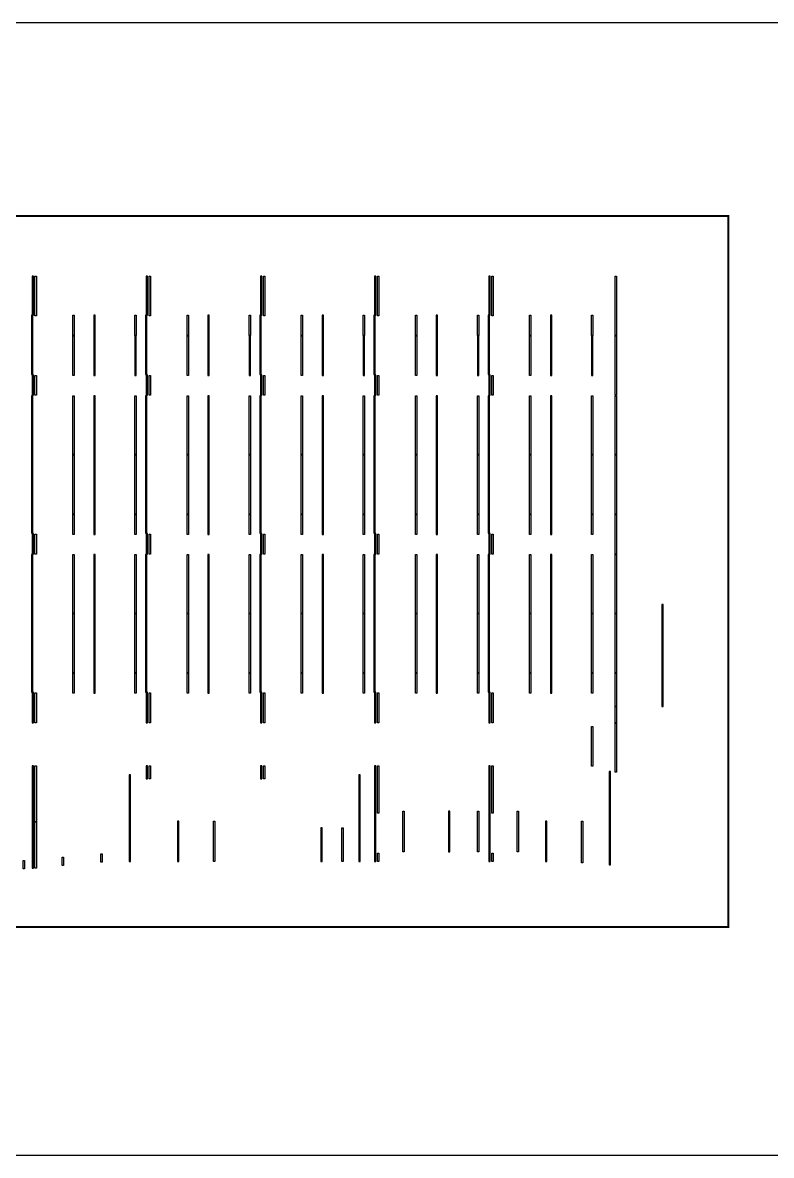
# Model space of a CAD drawing. Header units: inches. Extents: x 0 to 14480, y -2 to 5324.
# Drawn here: x 9050 to 10860, y 2444 to 5184 of the extents above; entities that cross this region are included whole.
import ezdxf

# ---------------------------------------------------------------- set-up
doc = ezdxf.new("R2010")
doc.units = ezdxf.units.IN
doc.header["$MEASUREMENT"] = 0
doc.layers.add('!Extrusion', color=140, linetype='Continuous', lineweight=25)

# ---------------------------------------------------------------- blocks, each defined once
blk = doc.blocks.new('TOP3')
at = {"layer": '!Extrusion', "color": 20}
for points in [[(1105.555023370811, 1091.418302636055), (1105.555023370811, 1185.227854330253), (1103.330614146404, 1185.227854330253, -1), (1103.055023146402, 1185.227854330253), (1102.306991874748, 1185.227854330253), (1102.306991874748, 1091.418302636055)], [(1381.555023370811, 1091.418302636055), (1381.555023370811, 1185.227854330253), (1379.330614146404, 1185.227854330253, -1), (1379.055023146402, 1185.227854330253), (1378.306991874748, 1185.227854330253), (1378.306991874748, 1091.418302636055)], [(1657.555023370811, 1091.418302636055), (1657.555023370811, 1185.227854330253), (1655.330614146404, 1185.227854330253, -1), (1655.055023146402, 1185.227854330253), (1654.306991874748, 1185.227854330253), (1654.306991874748, 1091.418302636055)], [(1933.555023370813, 1091.418302636055), (1933.555023370813, 1185.227854330253), (1931.330614146405, 1185.227854330253, -1), (1931.055023146404, 1185.227854330253), (1930.30699187475, 1185.227854330253), (1930.30699187475, 1091.418302636055)], [(2209.555023370813, 1091.418302636055), (2209.555023370813, 1185.227854330253), (2207.330614146405, 1185.227854330253, -1), (2207.055023146404, 1185.227854330253), (2206.30699187475, 1185.227854330253), (2206.30699187475, 1091.418302636055)]]:
    blk.add_lwpolyline(points, format="xyb", close=True, dxfattribs=at)
at = {"layer": '!Extrusion', "color": 1}
for points in [[(1109.291243843358, 1089.228838581832), (1109.291243843358, 1185.22785432986), (1111.515653067765, 1185.22785432986, 1), (1111.791244067766, 1185.22785432986), (1112.539275339421, 1185.22785432986), (1112.539275339421, 1089.228838581832)], [(1385.291243843358, 1089.228838581832), (1385.291243843358, 1185.22785432986), (1387.515653067765, 1185.22785432986, 1), (1387.791244067766, 1185.22785432986), (1388.539275339421, 1185.22785432986), (1388.539275339421, 1089.228838581832)], [(1661.291243843358, 1089.228838581832), (1661.291243843358, 1185.22785432986), (1663.515653067765, 1185.22785432986, 1), (1663.791244067766, 1185.22785432986), (1664.539275339421, 1185.22785432986), (1664.539275339421, 1089.228838581832)], [(1937.29124384336, 1089.228838581832), (1937.29124384336, 1185.22785432986), (1939.515653067767, 1185.22785432986, 1), (1939.791244067768, 1185.22785432986), (1940.539275339423, 1185.22785432986), (1940.539275339423, 1089.228838581832)], [(2213.29124384336, 1089.228838581832), (2213.29124384336, 1185.22785432986), (2215.515653067767, 1185.22785432986, 1), (2215.791244067768, 1185.22785432986), (2216.539275339423, 1185.22785432986), (2216.539275339423, 1089.228838581832)], [(2511.82696906108, 513.172484405863), (2511.82696906108, 609.192661571215), (2514.051378285487, 609.192661571215, 1), (2514.326969285488, 609.192661571215), (2515.075000557143, 609.192661571215), (2515.075000557143, 513.172484405863)], [(2454.778543307086, 0), (2454.778543307086, 96.020177165359), (2457.002952531493, 96.020177165359, 1), (2457.278543531495, 96.020177165359), (2458.026574803149, 96.020177165359), (2458.026574803149, 0)]]:
    blk.add_lwpolyline(points, format="xyb", close=True, dxfattribs=at)
at = {"layer": '!Extrusion', "color": 80}
for points in [[(2515.075000557143, 1041.698815519558), (2511.82696906108, 1041.698815519558), (2511.82696906108, 1185.202678253831), (2514.051378285487, 1185.202678253831, 1), (2514.326969285488, 1185.202678253831), (2515.075000557143, 1185.202678253831)], [(1100.598601466256, 609.683145139701), (1103.846632962319, 609.683145139701), (1103.846632962319, 753.187007873974), (1101.622223737912, 753.187007873974, -1), (1101.34663273791, 753.187007873974), (1100.598601466256, 753.187007873974)], [(1204.276288058676, 609.687082147611), (1201.028256562613, 609.687082147611), (1201.028256562613, 753.190944881877), (1203.25266578702, 753.190944881877, 1), (1203.528256787022, 753.190944881877), (1204.276288058676, 753.190944881877)], [(1251.273129921039, 609.687082147611), (1254.521161417102, 609.687082147611), (1254.521161417102, 753.190944881877), (1252.296752192695, 753.190944881877, -1), (1252.021161192693, 753.190944881877), (1251.273129921039, 753.190944881877)], [(1354.026574803091, 609.687082147611), (1350.778543307028, 609.687082147611), (1350.778543307028, 753.190944881877), (1353.002952531435, 753.190944881877, 1), (1353.278543531436, 753.190944881877), (1354.026574803091, 753.190944881877)], [(1376.598601466256, 609.683145139701), (1379.846632962319, 609.683145139701), (1379.846632962319, 753.187007873974), (1377.622223737912, 753.187007873974, -1), (1377.34663273791, 753.187007873974), (1376.598601466256, 753.187007873974)], [(1480.276288058676, 609.687082147611), (1477.028256562613, 609.687082147611), (1477.028256562613, 753.190944881877), (1479.25266578702, 753.190944881877, 1), (1479.528256787022, 753.190944881877), (1480.276288058676, 753.190944881877)], [(1527.273129921039, 609.687082147611), (1530.521161417102, 609.687082147611), (1530.521161417102, 753.190944881877), (1528.296752192695, 753.190944881877, -1), (1528.021161192693, 753.190944881877), (1527.273129921039, 753.190944881877)], [(1630.026574803091, 609.687082147611), (1626.778543307028, 609.687082147611), (1626.778543307028, 753.190944881877), (1629.002952531435, 753.190944881877, 1), (1629.278543531436, 753.190944881877), (1630.026574803091, 753.190944881877)], [(1652.598601466256, 609.683145139701), (1655.846632962319, 609.683145139701), (1655.846632962319, 753.187007873974), (1653.622223737912, 753.187007873974, -1), (1653.34663273791, 753.187007873974), (1652.598601466256, 753.187007873974)], [(1756.276288058678, 609.687082147611), (1753.028256562615, 609.687082147611), (1753.028256562615, 753.190944881877), (1755.252665787022, 753.190944881877, 1), (1755.528256787024, 753.190944881877), (1756.276288058678, 753.190944881877)], [(1803.273129921043, 609.687082147611), (1806.521161417106, 609.687082147611), (1806.521161417106, 753.190944881877), (1804.296752192698, 753.190944881877, -1), (1804.021161192697, 753.190944881877), (1803.273129921043, 753.190944881877)], [(1906.026574803091, 609.687082147611), (1902.778543307028, 609.687082147611), (1902.778543307028, 753.190944881877), (1905.002952531435, 753.190944881877, 1), (1905.278543531436, 753.190944881877), (1906.026574803091, 753.190944881877)], [(1928.598601466256, 609.683145139701), (1931.846632962319, 609.683145139701), (1931.846632962319, 753.187007873974), (1929.622223737912, 753.187007873974, -1), (1929.34663273791, 753.187007873974), (1928.598601466256, 753.187007873974)], [(2032.276288058678, 609.687082147611), (2029.028256562615, 609.687082147611), (2029.028256562615, 753.190944881877), (2031.252665787022, 753.190944881877, 1), (2031.528256787024, 753.190944881877), (2032.276288058678, 753.190944881877)], [(2079.273129921043, 609.687082147611), (2082.521161417106, 609.687082147611), (2082.521161417106, 753.190944881877), (2080.296752192698, 753.190944881877, -1), (2080.021161192697, 753.190944881877), (2079.273129921043, 753.190944881877)], [(2182.026574803091, 609.687082147611), (2178.778543307028, 609.687082147611), (2178.778543307028, 753.190944881877), (2181.002952531435, 753.190944881877, 1), (2181.278543531436, 753.190944881877), (2182.026574803091, 753.190944881877)], [(2204.598601466259, 609.683145139701), (2207.846632962322, 609.683145139701), (2207.846632962322, 753.187007873974), (2205.622223737915, 753.187007873974, -1), (2205.346632737914, 753.187007873974), (2204.598601466259, 753.187007873974)], [(2308.276288058678, 609.687082147611), (2305.028256562615, 609.687082147611), (2305.028256562615, 753.190944881877), (2307.252665787022, 753.190944881877, 1), (2307.528256787024, 753.190944881877), (2308.276288058678, 753.190944881877)], [(2355.273129921043, 609.687082147611), (2358.521161417106, 609.687082147611), (2358.521161417106, 753.190944881877), (2356.296752192698, 753.190944881877, -1), (2356.021161192697, 753.190944881877), (2355.273129921043, 753.190944881877)], [(2458.026574802941, 609.687082147611), (2454.778543306878, 609.687082147611), (2454.778543306878, 753.190944881877), (2457.002952531286, 753.190944881877, 1), (2457.278543531287, 753.190944881877), (2458.026574802941, 753.190944881877)], [(2515.075000557143, 609.687082147611), (2511.82696906108, 609.687082147611), (2511.82696906108, 753.190944881877), (2514.051378285487, 753.190944881877, 1), (2514.326969285488, 753.190944881877), (2515.075000557143, 753.190944881877)], [(1100.598601466256, 225.679208131769), (1103.846632962319, 225.679208131769), (1103.846632962319, 369.183070866042), (1101.622223737912, 369.183070866042, -1), (1101.34663273791, 369.183070866042), (1100.598601466256, 369.183070866042)], [(1204.276288058676, 225.683145139679), (1201.028256562613, 225.683145139679), (1201.028256562613, 369.187007873945), (1203.25266578702, 369.187007873945, 1), (1203.528256787022, 369.187007873945), (1204.276288058676, 369.187007873945)], [(1251.273129921039, 225.683145139679), (1254.521161417102, 225.683145139679), (1254.521161417102, 369.187007873945), (1252.296752192695, 369.187007873945, -1), (1252.021161192693, 369.187007873945), (1251.273129921039, 369.187007873945)], [(1354.026574803091, 225.683145139679), (1350.778543307028, 225.683145139679), (1350.778543307028, 369.187007873945), (1353.002952531435, 369.187007873945, 1), (1353.278543531436, 369.187007873945), (1354.026574803091, 369.187007873945)], [(1376.598601466256, 225.679208131769), (1379.846632962319, 225.679208131769), (1379.846632962319, 369.183070866042), (1377.622223737912, 369.183070866042, -1), (1377.34663273791, 369.183070866042), (1376.598601466256, 369.183070866042)], [(1480.276288058676, 225.683145139679), (1477.028256562613, 225.683145139679), (1477.028256562613, 369.187007873945), (1479.25266578702, 369.187007873945, 1), (1479.528256787022, 369.187007873945), (1480.276288058676, 369.187007873945)], [(1527.273129921039, 225.683145139679), (1530.521161417102, 225.683145139679), (1530.521161417102, 369.187007873945), (1528.296752192695, 369.187007873945, -1), (1528.021161192693, 369.187007873945), (1527.273129921039, 369.187007873945)], [(1630.026574803091, 225.683145139679), (1626.778543307028, 225.683145139679), (1626.778543307028, 369.187007873945), (1629.002952531435, 369.187007873945, 1), (1629.278543531436, 369.187007873945), (1630.026574803091, 369.187007873945)], [(1652.598601466256, 225.679208131769), (1655.846632962319, 225.679208131769), (1655.846632962319, 369.183070866042), (1653.622223737912, 369.183070866042, -1), (1653.34663273791, 369.183070866042), (1652.598601466256, 369.183070866042)], [(1756.276288058678, 225.683145139679), (1753.028256562615, 225.683145139679), (1753.028256562615, 369.187007873945), (1755.252665787022, 369.187007873945, 1), (1755.528256787024, 369.187007873945), (1756.276288058678, 369.187007873945)], [(1803.273129921043, 225.683145139679), (1806.521161417106, 225.683145139679), (1806.521161417106, 369.187007873945), (1804.296752192698, 369.187007873945, -1), (1804.021161192697, 369.187007873945), (1803.273129921043, 369.187007873945)], [(1906.026574803091, 225.683145139679), (1902.778543307028, 225.683145139679), (1902.778543307028, 369.187007873945), (1905.002952531435, 369.187007873945, 1), (1905.278543531436, 369.187007873945), (1906.026574803091, 369.187007873945)], [(1928.598601466256, 225.679208131769), (1931.846632962319, 225.679208131769), (1931.846632962319, 369.183070866042), (1929.622223737912, 369.183070866042, -1), (1929.34663273791, 369.183070866042), (1928.598601466256, 369.183070866042)], [(2032.276288058678, 225.683145139679), (2029.028256562615, 225.683145139679), (2029.028256562615, 369.187007873945), (2031.252665787022, 369.187007873945, 1), (2031.528256787024, 369.187007873945), (2032.276288058678, 369.187007873945)], [(2079.273129921043, 225.683145139679), (2082.521161417106, 225.683145139679), (2082.521161417106, 369.187007873945), (2080.296752192698, 369.187007873945, -1), (2080.021161192697, 369.187007873945), (2079.273129921043, 369.187007873945)], [(2182.026574803091, 225.683145139679), (2178.778543307028, 225.683145139679), (2178.778543307028, 369.187007873945), (2181.002952531435, 369.187007873945, 1), (2181.278543531436, 369.187007873945), (2182.026574803091, 369.187007873945)], [(2204.598601466259, 225.679208131769), (2207.846632962322, 225.679208131769), (2207.846632962322, 369.183070866042), (2205.622223737915, 369.183070866042, -1), (2205.346632737914, 369.183070866042), (2204.598601466259, 369.183070866042)], [(2308.276288058678, 225.683145139679), (2305.028256562615, 225.683145139679), (2305.028256562615, 369.187007873945), (2307.252665787022, 369.187007873945, 1), (2307.528256787024, 369.187007873945), (2308.276288058678, 369.187007873945)], [(2355.273129921043, 225.683145139679), (2358.521161417106, 225.683145139679), (2358.521161417106, 369.187007873945), (2356.296752192698, 369.187007873945, -1), (2356.021161192697, 369.187007873945), (2355.273129921043, 369.187007873945)], [(2458.026574802941, 225.683145139679), (2454.778543306878, 225.683145139679), (2454.778543306878, 369.187007873945), (2457.002952531286, 369.187007873945, 1), (2457.278543531287, 369.187007873945), (2458.026574802941, 369.187007873945)], [(2515.075000556386, 225.683145139679), (2511.826969060323, 225.683145139679), (2511.826969060323, 369.187007873945), (2514.05137828473, 369.187007873945, 1), (2514.326969284732, 369.187007873945), (2515.075000556386, 369.187007873945)], [(2624.250838009229, 225.683145139679), (2627.498869505293, 225.683145139679), (2627.498869505293, 369.187007873945), (2625.274460280885, 369.187007873945, -1), (2624.998869280884, 369.187007873945), (2624.250838009229, 369.187007873945)]]:
    blk.add_lwpolyline(points, format="xyb", close=True, dxfattribs=at)
at = {"layer": '!Extrusion', "color": 30}
for points in [[(1103.846631147648, 1041.690939180917), (1103.846631147648, 1090.918296652453), (1101.62222192324, 1090.918296652453, -1), (1101.346630923239, 1090.918296652453), (1100.598599651585, 1090.918296652453), (1100.598599651585, 1041.690939180917)], [(1201.028253347997, 1041.690934437291), (1201.028255178046, 1090.918291908834), (1203.252664402453, 1090.918291908834, 1), (1203.528255402454, 1090.918291908834), (1204.276286674109, 1090.918291908834), (1204.27628484406, 1041.690934437291)], [(1254.521161417102, 1041.690934437291), (1254.521161417102, 1090.918291908834), (1252.296752192695, 1090.918291908834, -1), (1252.021161192693, 1090.918291908834), (1251.273129921039, 1090.918291908834), (1251.273129921039, 1041.690934437291)], [(1350.778541419004, 1041.690935702871), (1350.778542039347, 1090.918293174407), (1353.002951263754, 1090.918293174407, 1), (1353.278542263755, 1090.918293174407), (1354.02657353541, 1090.918293174407), (1354.026572915067, 1041.690935702871)], [(1379.846631147648, 1041.690935702871), (1379.846631147648, 1090.918293174407), (1377.62222192324, 1090.918293174407, -1), (1377.346630923239, 1090.918293174407), (1376.598599651585, 1090.918293174407), (1376.598599651585, 1041.690935702871)], [(1477.028253347995, 1041.690930959245), (1477.028255178044, 1090.918288430788), (1479.252664402451, 1090.918288430788, 1), (1479.528255402452, 1090.918288430788), (1480.276286674107, 1090.918288430788), (1480.276284844058, 1041.690930959245)], [(1530.521161417102, 1041.690930959245), (1530.521161417102, 1090.918288430788), (1528.296752192695, 1090.918288430788, -1), (1528.021161192693, 1090.918288430788), (1527.273129921039, 1090.918288430788), (1527.273129921039, 1041.690930959245)], [(1626.778541419004, 1041.690932224825), (1626.778542039347, 1090.918289696361), (1629.002951263754, 1090.918289696361, 1), (1629.278542263755, 1090.918289696361), (1630.02657353541, 1090.918289696361), (1630.026572915067, 1041.690932224825)], [(1655.846631147648, 1041.690932224825), (1655.846631147648, 1090.918289696361), (1653.62222192324, 1090.918289696361, -1), (1653.346630923239, 1090.918289696361), (1652.598599651585, 1090.918289696361), (1652.598599651585, 1041.690932224825)], [(1753.028253347999, 1041.690927481191), (1753.028255178047, 1090.918284952728), (1755.252664402455, 1090.918284952728, 1), (1755.528255402456, 1090.918284952728), (1756.27628667411, 1090.918284952728), (1756.276284844062, 1041.690927481191)], [(1806.521161417104, 1041.690927481191), (1806.521161417104, 1090.918284952728), (1804.296752192697, 1090.918284952728, -1), (1804.021161192695, 1090.918284952728), (1803.273129921041, 1090.918284952728), (1803.273129921041, 1041.690927481191)], [(1902.778541419004, 1041.690928746764), (1902.778542039348, 1090.918286218308), (1905.002951263756, 1090.918286218308, 1), (1905.278542263757, 1090.918286218308), (1906.026573535411, 1090.918286218308), (1906.026572915067, 1041.690928746764)], [(1931.84663114765, 1041.690928746764), (1931.84663114765, 1090.918286218308), (1929.622221923242, 1090.918286218308, -1), (1929.346630923241, 1090.918286218308), (1928.598599651586, 1090.918286218308), (1928.598599651586, 1041.690928746764)], [(2029.028253347999, 1041.690924003138), (2029.028255178047, 1090.918281474682), (2031.252664402455, 1090.918281474682, 1), (2031.528255402456, 1090.918281474682), (2032.27628667411, 1090.918281474682), (2032.276284844062, 1041.690924003138)], [(2082.521161417104, 1041.690924003138), (2082.521161417104, 1090.918281474682), (2080.296752192697, 1090.918281474682, -1), (2080.021161192695, 1090.918281474682), (2079.273129921041, 1090.918281474682), (2079.273129921041, 1041.690924003138)], [(2178.778541419004, 1041.690925268718), (2178.778542039348, 1090.918282740255), (2181.002951263756, 1090.918282740255, 1), (2181.278542263757, 1090.918282740255), (2182.026573535411, 1090.918282740255), (2182.026572915067, 1041.690925268718)], [(2207.84663114765, 1041.690925268718), (2207.84663114765, 1090.918282740255), (2205.622221923242, 1090.918282740255, -1), (2205.346630923241, 1090.918282740255), (2204.598599651586, 1090.918282740255), (2204.598599651586, 1041.690925268718)], [(2305.028253347999, 1041.690920525092), (2305.028255178047, 1090.918277996629), (2307.252664402455, 1090.918277996629, 1), (2307.528255402456, 1090.918277996629), (2308.27628667411, 1090.918277996629), (2308.276284844062, 1041.690920525092)], [(2358.521161417104, 1041.690920525092), (2358.521161417104, 1090.918277996629), (2356.296752192697, 1090.918277996629, -1), (2356.021161192695, 1090.918277996629), (2355.273129921041, 1090.918277996629), (2355.273129921041, 1041.690920525092)], [(2454.778541418855, 1041.690921790665), (2454.778542039199, 1090.918279262209), (2457.002951263607, 1090.918279262209, 1), (2457.278542263608, 1090.918279262209), (2458.026573535262, 1090.918279262209), (2458.026572914918, 1041.690921790665)]]:
    blk.add_lwpolyline(points, format="xyb", close=True, dxfattribs=at)
at = {"layer": '!Extrusion', "color": 31}
for points in [[(1103.846631147648, 947.418301405502), (1103.846631147648, 1041.190939180917), (1101.62222192324, 1041.190939180917, -1), (1101.346630923239, 1041.190939180917), (1100.598599651585, 1041.190939180917), (1100.598599651585, 947.418301405502)], [(1379.846631147648, 947.418297927456), (1379.846631147648, 1041.190935702871), (1377.62222192324, 1041.190935702871, -1), (1377.346630923239, 1041.190935702871), (1376.598599651585, 1041.190935702871), (1376.598599651585, 947.418297927456)], [(1655.846631147648, 947.41829444941), (1655.846631147648, 1041.190932224825), (1653.62222192324, 1041.190932224825, -1), (1653.346630923239, 1041.190932224825), (1652.598599651585, 1041.190932224825), (1652.598599651585, 947.41829444941)], [(1931.84663114765, 947.418290971349), (1931.84663114765, 1041.190928746764), (1929.622221923242, 1041.190928746764, -1), (1929.346630923241, 1041.190928746764), (1928.598599651586, 1041.190928746764), (1928.598599651586, 947.418290971349)], [(2207.84663114765, 947.418287493303), (2207.84663114765, 1041.190925268718), (2205.622221923242, 1041.190925268718, -1), (2205.346630923241, 1041.190925268718), (2204.598599651586, 1041.190925268718), (2204.598599651586, 947.418287493303)]]:
    blk.add_lwpolyline(points, format="xyb", close=True, dxfattribs=at)
at = {"layer": '!Extrusion', "color": 41}
for points in [[(1201.028253347997, 944.795757271975), (1201.028255178046, 1041.190934437291), (1203.252664402453, 1041.190934437291, 1), (1203.528255402454, 1041.190934437291), (1204.276286674109, 1041.190934437291), (1204.27628484406, 944.795757271975)], [(1254.521161417102, 944.795757271975), (1254.521161417102, 1041.190934437291), (1252.296752192695, 1041.190934437291, -1), (1252.021161192693, 1041.190934437291), (1251.273129921039, 1041.190934437291), (1251.273129921039, 944.795757271975)], [(1354.026572987546, 944.795758537548), (1354.026572987546, 1041.190935702871), (1351.802163763139, 1041.190935702871, -1), (1351.526572763138, 1041.190935702871), (1350.778541491483, 1041.190935702871), (1350.778541491483, 944.795758537548)], [(1477.028253347995, 944.795753793929), (1477.028255178044, 1041.190930959245), (1479.252664402451, 1041.190930959245, 1), (1479.528255402452, 1041.190930959245), (1480.276286674107, 1041.190930959245), (1480.276284844058, 944.795753793929)], [(1530.521161417102, 944.795753793929), (1530.521161417102, 1041.190930959245), (1528.296752192695, 1041.190930959245, -1), (1528.021161192693, 1041.190930959245), (1527.273129921039, 1041.190930959245), (1527.273129921039, 944.795753793929)], [(1630.026572987546, 944.795755059502), (1630.026572987546, 1041.190932224825), (1627.802163763139, 1041.190932224825, -1), (1627.526572763138, 1041.190932224825), (1626.778541491483, 1041.190932224825), (1626.778541491483, 944.795755059502)], [(1753.028253347999, 944.795750315869), (1753.028255178047, 1041.190927481191), (1755.252664402455, 1041.190927481191, 1), (1755.528255402456, 1041.190927481191), (1756.27628667411, 1041.190927481191), (1756.276284844062, 944.795750315869)], [(1806.521161417104, 944.795750315869), (1806.521161417104, 1041.190927481191), (1804.296752192697, 1041.190927481191, -1), (1804.021161192695, 1041.190927481191), (1803.273129921041, 1041.190927481191), (1803.273129921041, 944.795750315869)], [(1906.026572987548, 944.795751581449), (1906.026572987548, 1041.190928746764), (1903.802163763141, 1041.190928746764, -1), (1903.526572763139, 1041.190928746764), (1902.778541491485, 1041.190928746764), (1902.778541491485, 944.795751581449)], [(2029.028253347999, 944.795746837823), (2029.028255178047, 1041.190924003138), (2031.252664402455, 1041.190924003138, 1), (2031.528255402456, 1041.190924003138), (2032.27628667411, 1041.190924003138), (2032.276284844062, 944.795746837823)], [(2082.521161417104, 944.795746837823), (2082.521161417104, 1041.190924003138), (2080.296752192697, 1041.190924003138, -1), (2080.021161192695, 1041.190924003138), (2079.273129921041, 1041.190924003138), (2079.273129921041, 944.795746837823)], [(2182.026572987548, 944.795748103395), (2182.026572987548, 1041.190925268718), (2179.802163763141, 1041.190925268718, -1), (2179.526572763139, 1041.190925268718), (2178.778541491485, 1041.190925268718), (2178.778541491485, 944.795748103395)], [(2305.028253347999, 944.795743359769), (2305.028255178047, 1041.190920525092), (2307.252664402455, 1041.190920525092, 1), (2307.528255402456, 1041.190920525092), (2308.27628667411, 1041.190920525092), (2308.276284844062, 944.795743359769)], [(2358.521161417104, 944.795743359769), (2358.521161417104, 1041.190920525092), (2356.296752192697, 1041.190920525092, -1), (2356.021161192695, 1041.190920525092), (2355.273129921041, 1041.190920525092), (2355.273129921041, 944.795743359769)], [(2458.026572987399, 944.795744625349), (2458.026572987399, 1041.190921790665), (2455.802163762992, 1041.190921790665, -1), (2455.52657276299, 1041.190921790665), (2454.778541491336, 1041.190921790665), (2454.778541491336, 944.795744625349)]]:
    blk.add_lwpolyline(points, format="xyb", close=True, dxfattribs=at)
at = {"layer": '!Extrusion', "color": 122}
blk.add_lwpolyline([(2511.82696906108, 897.17863835422), (2511.82696906108, 1041.198815519558), (2514.051378285487, 1041.198815519558, 1), (2514.326969285488, 1041.198815519558), (2515.075000557143, 1041.198815519558), (2515.075000557143, 897.17863835422)], format="xyb", close=True, dxfattribs=at)
at = {"layer": '!Extrusion', "color": 53}
for points in [[(1102.306991874961, 946.918307086598), (1102.306991874961, 897.170767716292), (1105.555023371024, 897.170767716292), (1105.555023371024, 946.918307086598), (1103.330614146616, 946.918307086598, -1), (1103.055023146615, 946.918307086598)], [(1378.306991875814, 946.91830708638), (1378.306991875814, 897.170767716081), (1381.555023371877, 897.170767716081), (1381.555023371877, 946.91830708638), (1379.33061414747, 946.91830708638, -1), (1379.055023147468, 946.91830708638)], [(1654.306991874815, 946.918307086511), (1654.306991874815, 897.170767716205), (1657.555023370878, 897.170767716205), (1657.555023370878, 946.918307086511), (1655.330614146471, 946.918307086511, -1), (1655.055023146469, 946.918307086511)], [(1930.306991874964, 946.918307086467), (1930.306991874964, 897.170767716168), (1933.555023371027, 897.170767716168), (1933.555023371027, 946.918307086467), (1931.33061414662, 946.918307086467, -1), (1931.055023146619, 946.918307086467)], [(2206.306991875492, 946.918307086125), (2206.306991875492, 897.170767715819), (2209.555023371555, 897.170767715819), (2209.555023371555, 946.918307086125), (2207.330614147148, 946.918307086125, -1), (2207.055023147146, 946.918307086125)], [(1102.306991874961, 562.918307086627), (1102.306991874961, 513.170767716321), (1105.555023371024, 513.170767716321), (1105.555023371024, 562.918307086627), (1103.330614146616, 562.918307086627, -1), (1103.055023146615, 562.918307086627)], [(1378.306991875814, 562.918307086409), (1378.306991875814, 513.170767716103), (1381.555023371877, 513.170767716103), (1381.555023371877, 562.918307086409), (1379.33061414747, 562.918307086409, -1), (1379.055023147468, 562.918307086409)], [(1654.306991874815, 562.91830708654), (1654.306991874815, 513.170767716234), (1657.555023370878, 513.170767716234), (1657.555023370878, 562.91830708654), (1655.330614146471, 562.91830708654, -1), (1655.055023146469, 562.91830708654)], [(1930.306991874964, 562.918307086496), (1930.306991874964, 513.17076771619), (1933.555023371027, 513.17076771619), (1933.555023371027, 562.918307086496), (1931.33061414662, 562.918307086496, -1), (1931.055023146619, 562.918307086496)], [(2206.306991875492, 562.918307086147), (2206.306991875492, 513.170767715848), (2209.555023371555, 513.170767715848), (2209.555023371555, 562.918307086147), (2207.330614147148, 562.918307086147, -1), (2207.055023147146, 562.918307086147)]]:
    blk.add_lwpolyline(points, format="xyb", close=True, dxfattribs=at)
at = {"layer": '!Extrusion', "color": 2}
for points in [[(1112.53928050847, 945.227854310855), (1112.53928050847, 897.233267696676), (1109.291249012407, 897.233267696676), (1109.291249012407, 945.227854310855), (1111.515658236814, 945.227854310855, 1), (1111.791249236816, 945.227854310855)], [(1388.539280509323, 945.227854310637), (1388.539280509323, 897.233267696458), (1385.29124901326, 897.233267696458), (1385.29124901326, 945.227854310637), (1387.515658237668, 945.227854310637, 1), (1387.791249237669, 945.227854310637)], [(1664.539280508325, 945.227854310768), (1664.539280508325, 897.233267696589), (1661.291249012262, 897.233267696589), (1661.291249012262, 945.227854310768), (1663.515658236669, 945.227854310768, 1), (1663.79124923667, 945.227854310768)], [(1940.539280508474, 945.227854310724), (1940.539280508474, 897.233267696545), (1937.291249012411, 897.233267696545), (1937.291249012411, 945.227854310724), (1939.515658236818, 945.227854310724, 1), (1939.79124923682, 945.227854310724)], [(2216.539280509001, 945.227854310375), (2216.539280509001, 897.233267696196), (2213.291249012938, 897.233267696196), (2213.291249012938, 945.227854310375), (2215.515658237346, 945.227854310375, 1), (2215.791249237347, 945.227854310375)], [(1112.53928050847, 561.227854310877), (1112.53928050847, 513.233267696698), (1109.291249012407, 513.233267696698), (1109.291249012407, 561.227854310877), (1111.515658236814, 561.227854310877, 1), (1111.791249236816, 561.227854310877)], [(1388.539280509323, 561.227854310659), (1388.539280509323, 513.23326769648), (1385.29124901326, 513.23326769648), (1385.29124901326, 561.227854310659), (1387.515658237668, 561.227854310659, 1), (1387.791249237669, 561.227854310659)], [(1664.539280508325, 561.22785431079), (1664.539280508325, 513.233267696611), (1661.291249012262, 513.233267696611), (1661.291249012262, 561.22785431079), (1663.515658236669, 561.22785431079, 1), (1663.79124923667, 561.22785431079)], [(1940.539280508474, 561.227854310746), (1940.539280508474, 513.233267696567), (1937.291249012411, 513.233267696567), (1937.291249012411, 561.227854310746), (1939.515658236818, 561.227854310746, 1), (1939.79124923682, 561.227854310746)], [(2216.539280509001, 561.227854310404), (2216.539280509001, 513.233267696225), (2213.291249012938, 513.233267696225), (2213.291249012938, 561.227854310404), (2215.515658237346, 561.227854310404, 1), (2215.791249237347, 561.227854310404)]]:
    blk.add_lwpolyline(points, format="xyb", close=True, dxfattribs=at)
at = {"layer": '!Extrusion', "color": 60}
for points in [[(1103.846632962312, 753.687007873974), (1103.846632962312, 896.041830708651), (1101.622223737904, 896.041830708651, -1), (1101.346632737903, 896.041830708651), (1100.598601466249, 896.041830708651), (1100.598601466249, 753.687007873974)], [(1201.02825656262, 753.690944881877), (1201.02825656262, 896.045767716561), (1203.252665787028, 896.045767716561, 1), (1203.528256787029, 896.045767716561), (1204.276288058683, 896.045767716561), (1204.276288058683, 753.690944881877)], [(1254.521161417095, 753.690944881877), (1254.521161417095, 896.045767716561), (1252.296752192688, 896.045767716561, -1), (1252.021161192686, 896.045767716561), (1251.273129921032, 896.045767716561), (1251.273129921032, 753.690944881877)], [(1350.778543307035, 753.690944881877), (1350.778543307035, 896.045767716561), (1353.002952531442, 896.045767716561, 1), (1353.278543531444, 896.045767716561), (1354.026574803098, 896.045767716561), (1354.026574803098, 753.690944881877)], [(1379.846632962312, 753.687007873974), (1379.846632962312, 896.041830708651), (1377.622223737904, 896.041830708651, -1), (1377.346632737903, 896.041830708651), (1376.598601466249, 896.041830708651), (1376.598601466249, 753.687007873974)], [(1477.02825656262, 753.690944881877), (1477.02825656262, 896.045767716561), (1479.252665787028, 896.045767716561, 1), (1479.528256787029, 896.045767716561), (1480.276288058683, 896.045767716561), (1480.276288058683, 753.690944881877)], [(1530.521161417095, 753.690944881877), (1530.521161417095, 896.045767716561), (1528.296752192688, 896.045767716561, -1), (1528.021161192686, 896.045767716561), (1527.273129921032, 896.045767716561), (1527.273129921032, 753.690944881877)], [(1626.778543307035, 753.690944881877), (1626.778543307035, 896.045767716561), (1629.002952531442, 896.045767716561, 1), (1629.278543531444, 896.045767716561), (1630.026574803098, 896.045767716561), (1630.026574803098, 753.690944881877)], [(1655.846632962312, 753.687007873974), (1655.846632962312, 896.041830708651), (1653.622223737904, 896.041830708651, -1), (1653.346632737903, 896.041830708651), (1652.598601466249, 896.041830708651), (1652.598601466249, 753.687007873974)], [(1753.028256562622, 753.690944881877), (1753.028256562622, 896.045767716561), (1755.252665787029, 896.045767716561, 1), (1755.528256787031, 896.045767716561), (1756.276288058685, 896.045767716561), (1756.276288058685, 753.690944881877)], [(1806.521161417098, 753.690944881877), (1806.521161417098, 896.045767716561), (1804.296752192691, 896.045767716561, -1), (1804.02116119269, 896.045767716561), (1803.273129921035, 896.045767716561), (1803.273129921035, 753.690944881877)], [(1902.778543307035, 753.690944881877), (1902.778543307035, 896.045767716561), (1905.002952531442, 896.045767716561, 1), (1905.278543531444, 896.045767716561), (1906.026574803098, 896.045767716561), (1906.026574803098, 753.690944881877)], [(1931.846632962312, 753.687007873974), (1931.846632962312, 896.041830708651), (1929.622223737904, 896.041830708651, -1), (1929.346632737903, 896.041830708651), (1928.598601466249, 896.041830708651), (1928.598601466249, 753.687007873974)], [(2029.028256562622, 753.690944881877), (2029.028256562622, 896.045767716561), (2031.252665787029, 896.045767716561, 1), (2031.528256787031, 896.045767716561), (2032.276288058685, 896.045767716561), (2032.276288058685, 753.690944881877)], [(2082.521161417098, 753.690944881877), (2082.521161417098, 896.045767716561), (2080.296752192691, 896.045767716561, -1), (2080.02116119269, 896.045767716561), (2079.273129921035, 896.045767716561), (2079.273129921035, 753.690944881877)], [(2178.778543307035, 753.690944881877), (2178.778543307035, 896.045767716561), (2181.002952531442, 896.045767716561, 1), (2181.278543531444, 896.045767716561), (2182.026574803098, 896.045767716561), (2182.026574803098, 753.690944881877)], [(2207.846632962315, 753.687007873974), (2207.846632962315, 896.041830708651), (2205.622223737908, 896.041830708651, -1), (2205.346632737906, 896.041830708651), (2204.598601466252, 896.041830708651), (2204.598601466252, 753.687007873974)], [(2305.028256562622, 753.690944881877), (2305.028256562622, 896.045767716561), (2307.252665787029, 896.045767716561, 1), (2307.528256787031, 896.045767716561), (2308.276288058685, 896.045767716561), (2308.276288058685, 753.690944881877)], [(2358.521161417098, 753.690944881877), (2358.521161417098, 896.045767716561), (2356.296752192691, 896.045767716561, -1), (2356.02116119269, 896.045767716561), (2355.273129921035, 896.045767716561), (2355.273129921035, 753.690944881877)], [(2454.778543306886, 753.690944881877), (2454.778543306886, 896.045767716561), (2457.002952531293, 896.045767716561, 1), (2457.278543531294, 896.045767716561), (2458.026574802949, 896.045767716561), (2458.026574802949, 753.690944881877)], [(2511.826969061087, 753.690944881877), (2511.826969061087, 896.045767716561), (2514.051378285494, 896.045767716561, 1), (2514.326969285496, 896.045767716561), (2515.07500055715, 896.045767716561), (2515.07500055715, 753.690944881877)], [(1103.846632962312, 369.683070866042), (1103.846632962312, 512.037893700719), (1101.622223737904, 512.037893700719, -1), (1101.346632737903, 512.037893700719), (1100.598601466249, 512.037893700719), (1100.598601466249, 369.683070866042)], [(1201.02825656262, 369.687007873945), (1201.02825656262, 512.041830708629), (1203.252665787028, 512.041830708629, 1), (1203.528256787029, 512.041830708629), (1204.276288058683, 512.041830708629), (1204.276288058683, 369.687007873945)], [(1254.521161417095, 369.687007873945), (1254.521161417095, 512.041830708629), (1252.296752192688, 512.041830708629, -1), (1252.021161192686, 512.041830708629), (1251.273129921032, 512.041830708629), (1251.273129921032, 369.687007873945)], [(1350.778543307035, 369.687007873945), (1350.778543307035, 512.041830708629), (1353.002952531442, 512.041830708629, 1), (1353.278543531444, 512.041830708629), (1354.026574803098, 512.041830708629), (1354.026574803098, 369.687007873945)], [(1379.846632962312, 369.683070866042), (1379.846632962312, 512.037893700719), (1377.622223737904, 512.037893700719, -1), (1377.346632737903, 512.037893700719), (1376.598601466249, 512.037893700719), (1376.598601466249, 369.683070866042)], [(1477.02825656262, 369.687007873945), (1477.02825656262, 512.041830708629), (1479.252665787028, 512.041830708629, 1), (1479.528256787029, 512.041830708629), (1480.276288058683, 512.041830708629), (1480.276288058683, 369.687007873945)], [(1530.521161417095, 369.687007873945), (1530.521161417095, 512.041830708629), (1528.296752192688, 512.041830708629, -1), (1528.021161192686, 512.041830708629), (1527.273129921032, 512.041830708629), (1527.273129921032, 369.687007873945)], [(1626.778543307035, 369.687007873945), (1626.778543307035, 512.041830708629), (1629.002952531442, 512.041830708629, 1), (1629.278543531444, 512.041830708629), (1630.026574803098, 512.041830708629), (1630.026574803098, 369.687007873945)], [(1655.846632962312, 369.683070866042), (1655.846632962312, 512.037893700719), (1653.622223737904, 512.037893700719, -1), (1653.346632737903, 512.037893700719), (1652.598601466249, 512.037893700719), (1652.598601466249, 369.683070866042)], [(1753.028256562622, 369.687007873945), (1753.028256562622, 512.041830708629), (1755.252665787029, 512.041830708629, 1), (1755.528256787031, 512.041830708629), (1756.276288058685, 512.041830708629), (1756.276288058685, 369.687007873945)], [(1806.521161417098, 369.687007873945), (1806.521161417098, 512.041830708629), (1804.296752192691, 512.041830708629, -1), (1804.02116119269, 512.041830708629), (1803.273129921035, 512.041830708629), (1803.273129921035, 369.687007873945)], [(1902.778543307035, 369.687007873945), (1902.778543307035, 512.041830708629), (1905.002952531442, 512.041830708629, 1), (1905.278543531444, 512.041830708629), (1906.026574803098, 512.041830708629), (1906.026574803098, 369.687007873945)], [(1931.846632962312, 369.683070866042), (1931.846632962312, 512.037893700719), (1929.622223737904, 512.037893700719, -1), (1929.346632737903, 512.037893700719), (1928.598601466249, 512.037893700719), (1928.598601466249, 369.683070866042)], [(2029.028256562622, 369.687007873945), (2029.028256562622, 512.041830708629), (2031.252665787029, 512.041830708629, 1), (2031.528256787031, 512.041830708629), (2032.276288058685, 512.041830708629), (2032.276288058685, 369.687007873945)], [(2082.521161417098, 369.687007873945), (2082.521161417098, 512.041830708629), (2080.296752192691, 512.041830708629, -1), (2080.02116119269, 512.041830708629), (2079.273129921035, 512.041830708629), (2079.273129921035, 369.687007873945)], [(2178.778543307035, 369.687007873945), (2178.778543307035, 512.041830708629), (2181.002952531442, 512.041830708629, 1), (2181.278543531444, 512.041830708629), (2182.026574803098, 512.041830708629), (2182.026574803098, 369.687007873945)], [(2207.846632962315, 369.683070866042), (2207.846632962315, 512.037893700719), (2205.622223737908, 512.037893700719, -1), (2205.346632737906, 512.037893700719), (2204.598601466252, 512.037893700719), (2204.598601466252, 369.683070866042)], [(2305.028256562622, 369.687007873945), (2305.028256562622, 512.041830708629), (2307.252665787029, 512.041830708629, 1), (2307.528256787031, 512.041830708629), (2308.276288058685, 512.041830708629), (2308.276288058685, 369.687007873945)], [(2358.521161417098, 369.687007873945), (2358.521161417098, 512.041830708629), (2356.296752192691, 512.041830708629, -1), (2356.02116119269, 512.041830708629), (2355.273129921035, 512.041830708629), (2355.273129921035, 369.687007873945)], [(2454.778543306886, 369.687007873945), (2454.778543306886, 512.041830708629), (2457.002952531293, 512.041830708629, 1), (2457.278543531294, 512.041830708629), (2458.026574802949, 512.041830708629), (2458.026574802949, 369.687007873945)], [(2511.82696906033, 369.687007873945), (2511.82696906033, 512.041830708629), (2514.051378284737, 512.041830708629, 1), (2514.326969284739, 512.041830708629), (2515.075000556393, 512.041830708629), (2515.075000556393, 369.687007873945)]]:
    blk.add_lwpolyline(points, format="xyb", close=True, dxfattribs=at)
at = {"layer": '!Extrusion', "color": 84}
for points in [[(1100.598601466256, 563.414370092447), (1103.846632962319, 563.414370092447), (1103.846632962319, 609.187007873959), (1101.622223737912, 609.187007873959, -1), (1101.34663273791, 609.187007873959), (1100.598601466256, 609.187007873959)], [(1376.598601466256, 563.414370092447), (1379.846632962319, 563.414370092447), (1379.846632962319, 609.187007873959), (1377.622223737912, 609.187007873959, -1), (1377.34663273791, 609.187007873959), (1376.598601466256, 609.187007873959)], [(1652.598601466256, 563.414370092447), (1655.846632962319, 563.414370092447), (1655.846632962319, 609.187007873959), (1653.622223737912, 609.187007873959, -1), (1653.34663273791, 609.187007873959), (1652.598601466256, 609.187007873959)], [(1928.598601466256, 563.414370092447), (1931.846632962319, 563.414370092447), (1931.846632962319, 609.187007873959), (1929.622223737912, 609.187007873959, -1), (1929.34663273791, 609.187007873959), (1928.598601466256, 609.187007873959)], [(2204.598601466259, 563.414370092447), (2207.846632962322, 563.414370092447), (2207.846632962322, 609.187007873959), (2205.622223737915, 609.187007873959, -1), (2205.346632737914, 609.187007873959), (2204.598601466259, 609.187007873959)], [(1100.598601466256, 179.410433084515), (1103.846632962319, 179.410433084515), (1103.846632962319, 225.183070866027), (1101.622223737912, 225.183070866027, -1), (1101.34663273791, 225.183070866027), (1100.598601466256, 225.183070866027)], [(1376.598601466256, 179.410433084515), (1379.846632962319, 179.410433084515), (1379.846632962319, 225.183070866027), (1377.622223737912, 225.183070866027, -1), (1377.34663273791, 225.183070866027), (1376.598601466256, 225.183070866027)], [(1652.598601466256, 179.410433084515), (1655.846632962319, 179.410433084515), (1655.846632962319, 225.183070866027), (1653.622223737912, 225.183070866027, -1), (1653.34663273791, 225.183070866027), (1652.598601466256, 225.183070866027)], [(1928.598601466256, 179.410433084515), (1931.846632962319, 179.410433084515), (1931.846632962319, 225.183070866027), (1929.622223737912, 225.183070866027, -1), (1929.34663273791, 225.183070866027), (1928.598601466256, 225.183070866027)], [(2204.598601466259, 179.410433084515), (2207.846632962322, 179.410433084515), (2207.846632962322, 225.183070866027), (2205.622223737915, 225.183070866027, -1), (2205.346632737914, 225.183070866027), (2204.598601466259, 225.183070866027)]]:
    blk.add_lwpolyline(points, format="xyb", close=True, dxfattribs=at)
at = {"layer": '!Extrusion', "color": 82}
for points in [[(1204.276288058676, 560.79576771654), (1201.028256562613, 560.79576771654), (1201.028256562613, 609.19094488187), (1203.25266578702, 609.19094488187, 1), (1203.528256787022, 609.19094488187), (1204.276288058676, 609.19094488187)], [(1251.273129921039, 560.79576771654), (1254.521161417102, 560.79576771654), (1254.521161417102, 609.19094488187), (1252.296752192695, 609.19094488187, -1), (1252.021161192693, 609.19094488187), (1251.273129921039, 609.19094488187)], [(1354.026574803091, 560.79576771654), (1350.778543307028, 560.79576771654), (1350.778543307028, 609.19094488187), (1353.002952531435, 609.19094488187, 1), (1353.278543531436, 609.19094488187), (1354.026574803091, 609.19094488187)], [(1480.276288058676, 560.79576771654), (1477.028256562613, 560.79576771654), (1477.028256562613, 609.19094488187), (1479.25266578702, 609.19094488187, 1), (1479.528256787022, 609.19094488187), (1480.276288058676, 609.19094488187)], [(1527.273129921039, 560.79576771654), (1530.521161417102, 560.79576771654), (1530.521161417102, 609.19094488187), (1528.296752192695, 609.19094488187, -1), (1528.021161192693, 609.19094488187), (1527.273129921039, 609.19094488187)], [(1630.026574803091, 560.79576771654), (1626.778543307028, 560.79576771654), (1626.778543307028, 609.19094488187), (1629.002952531435, 609.19094488187, 1), (1629.278543531436, 609.19094488187), (1630.026574803091, 609.19094488187)], [(1756.276288058678, 560.79576771654), (1753.028256562615, 560.79576771654), (1753.028256562615, 609.19094488187), (1755.252665787022, 609.19094488187, 1), (1755.528256787024, 609.19094488187), (1756.276288058678, 609.19094488187)], [(1803.273129921043, 560.79576771654), (1806.521161417106, 560.79576771654), (1806.521161417106, 609.19094488187), (1804.296752192698, 609.19094488187, -1), (1804.021161192697, 609.19094488187), (1803.273129921043, 609.19094488187)], [(1906.026574803091, 560.79576771654), (1902.778543307028, 560.79576771654), (1902.778543307028, 609.19094488187), (1905.002952531435, 609.19094488187, 1), (1905.278543531436, 609.19094488187), (1906.026574803091, 609.19094488187)], [(2032.276288058678, 560.79576771654), (2029.028256562615, 560.79576771654), (2029.028256562615, 609.19094488187), (2031.252665787022, 609.19094488187, 1), (2031.528256787024, 609.19094488187), (2032.276288058678, 609.19094488187)], [(2079.273129921043, 560.79576771654), (2082.521161417106, 560.79576771654), (2082.521161417106, 609.19094488187), (2080.296752192698, 609.19094488187, -1), (2080.021161192697, 609.19094488187), (2079.273129921043, 609.19094488187)], [(2182.026574803091, 560.79576771654), (2178.778543307028, 560.79576771654), (2178.778543307028, 609.19094488187), (2181.002952531435, 609.19094488187, 1), (2181.278543531436, 609.19094488187), (2182.026574803091, 609.19094488187)], [(2308.276288058678, 560.79576771654), (2305.028256562615, 560.79576771654), (2305.028256562615, 609.19094488187), (2307.252665787022, 609.19094488187, 1), (2307.528256787024, 609.19094488187), (2308.276288058678, 609.19094488187)], [(2355.273129921043, 560.79576771654), (2358.521161417106, 560.79576771654), (2358.521161417106, 609.19094488187), (2356.296752192698, 609.19094488187, -1), (2356.021161192697, 609.19094488187), (2355.273129921043, 609.19094488187)], [(2458.026574802941, 560.79576771654), (2454.778543306878, 560.79576771654), (2454.778543306878, 609.19094488187), (2457.002952531286, 609.19094488187, 1), (2457.278543531287, 609.19094488187), (2458.026574802941, 609.19094488187)], [(1204.276288058676, 176.791830708607), (1201.028256562613, 176.791830708607), (1201.028256562613, 225.187007873938), (1203.25266578702, 225.187007873938, 1), (1203.528256787022, 225.187007873938), (1204.276288058676, 225.187007873938)], [(1251.273129921039, 176.791830708607), (1254.521161417102, 176.791830708607), (1254.521161417102, 225.187007873938), (1252.296752192695, 225.187007873938, -1), (1252.021161192693, 225.187007873938), (1251.273129921039, 225.187007873938)], [(1354.026574803091, 176.791830708607), (1350.778543307028, 176.791830708607), (1350.778543307028, 225.187007873938), (1353.002952531435, 225.187007873938, 1), (1353.278543531436, 225.187007873938), (1354.026574803091, 225.187007873938)], [(1480.276288058676, 176.791830708607), (1477.028256562613, 176.791830708607), (1477.028256562613, 225.187007873938), (1479.25266578702, 225.187007873938, 1), (1479.528256787022, 225.187007873938), (1480.276288058676, 225.187007873938)], [(1527.273129921039, 176.791830708607), (1530.521161417102, 176.791830708607), (1530.521161417102, 225.187007873938), (1528.296752192695, 225.187007873938, -1), (1528.021161192693, 225.187007873938), (1527.273129921039, 225.187007873938)], [(1630.026574803091, 176.791830708607), (1626.778543307028, 176.791830708607), (1626.778543307028, 225.187007873938), (1629.002952531435, 225.187007873938, 1), (1629.278543531436, 225.187007873938), (1630.026574803091, 225.187007873938)], [(1756.276288058678, 176.791830708607), (1753.028256562615, 176.791830708607), (1753.028256562615, 225.187007873938), (1755.252665787022, 225.187007873938, 1), (1755.528256787024, 225.187007873938), (1756.276288058678, 225.187007873938)], [(1803.273129921043, 176.791830708607), (1806.521161417106, 176.791830708607), (1806.521161417106, 225.187007873938), (1804.296752192698, 225.187007873938, -1), (1804.021161192697, 225.187007873938), (1803.273129921043, 225.187007873938)], [(1906.026574803091, 176.791830708607), (1902.778543307028, 176.791830708607), (1902.778543307028, 225.187007873938), (1905.002952531435, 225.187007873938, 1), (1905.278543531436, 225.187007873938), (1906.026574803091, 225.187007873938)], [(2032.276288058678, 176.791830708607), (2029.028256562615, 176.791830708607), (2029.028256562615, 225.187007873938), (2031.252665787022, 225.187007873938, 1), (2031.528256787024, 225.187007873938), (2032.276288058678, 225.187007873938)], [(2079.273129921043, 176.791830708607), (2082.521161417106, 176.791830708607), (2082.521161417106, 225.187007873938), (2080.296752192698, 225.187007873938, -1), (2080.021161192697, 225.187007873938), (2079.273129921043, 225.187007873938)], [(2182.026574803091, 176.791830708607), (2178.778543307028, 176.791830708607), (2178.778543307028, 225.187007873938), (2181.002952531435, 225.187007873938, 1), (2181.278543531436, 225.187007873938), (2182.026574803091, 225.187007873938)], [(2308.276288058678, 176.791830708607), (2305.028256562615, 176.791830708607), (2305.028256562615, 225.187007873938), (2307.252665787022, 225.187007873938, 1), (2307.528256787024, 225.187007873938), (2308.276288058678, 225.187007873938)], [(2355.273129921043, 176.791830708607), (2358.521161417106, 176.791830708607), (2358.521161417106, 225.187007873938), (2356.296752192698, 225.187007873938, -1), (2356.021161192697, 225.187007873938), (2355.273129921043, 225.187007873938)], [(2458.026574802941, 176.791830708607), (2454.778543306878, 176.791830708607), (2454.778543306878, 225.187007873938), (2457.002952531286, 225.187007873938, 1), (2457.278543531287, 225.187007873938), (2458.026574802941, 225.187007873938)]]:
    blk.add_lwpolyline(points, format="xyb", close=True, dxfattribs=at)
at = {"layer": '!Extrusion', "color": 116}
blk.add_lwpolyline([(2624.250838009229, 369.690944881855), (2627.498869505293, 369.690944881855), (2627.498869505293, 391.1570185046), (2625.274460280885, 391.1570185046, -1), (2624.998869280884, 391.1570185046), (2624.250838009229, 391.1570185046)], format="xyb", close=True, dxfattribs=at)
at = {"layer": '!Extrusion', "color": 211}
for points in [[(2511.826969060328, 144.60826771654), (2511.826969060323, 225.190944881862), (2514.05137828473, 225.190944881862, 1), (2514.326969284732, 225.190944881862), (2515.075000556386, 225.190944881862), (2515.075000556391, 144.60826771654)], [(2627.498869505293, 144.60826771654), (2627.498869505298, 225.190944881862), (2625.274460280891, 225.190944881862, -1), (2624.998869280889, 225.190944881862), (2624.250838009235, 225.190944881862), (2624.250838009229, 144.60826771654)]]:
    blk.add_lwpolyline(points, format="xyb", close=True, dxfattribs=at)
at = {"layer": '!Extrusion', "color": 202}
for points in [[(1102.306997045005, 178.918358764757), (1102.306997044903, 105.170768000251), (1105.555028540966, 105.170768000251), (1105.555028541068, 178.918358764757), (1103.330619316661, 178.918358764757, -1), (1103.055028316659, 178.918358764757)], [(1378.306997045871, 178.918358764757), (1378.306997045769, 105.170768000251), (1381.555028541832, 105.170768000251), (1381.555028541934, 178.918358764757), (1379.330619317527, 178.918358764757, -1), (1379.055028317525, 178.918358764757)], [(1654.306997045005, 178.918358764757), (1654.306997044903, 105.170768000251), (1657.555028540966, 105.170768000251), (1657.555028541068, 178.918358764757), (1655.330619316661, 178.918358764757, -1), (1655.055028316659, 178.918358764757)], [(1930.306997045867, 178.918358764757), (1930.306997045765, 105.170768000251), (1933.555028541829, 105.170768000251), (1933.55502854193, 178.918358764757), (1931.330619317523, 178.918358764757, -1), (1931.055028317522, 178.918358764757)], [(2206.306997046253, 178.918358764757), (2206.306997046151, 105.170768000251), (2209.555028542214, 105.170768000251), (2209.555028542316, 178.918358764757), (2207.330619317909, 178.918358764757, -1), (2207.055028317907, 178.918358764757)]]:
    blk.add_lwpolyline(points, format="xyb", close=True, dxfattribs=at)
at = {"layer": '!Extrusion', "color": 200}
for points in [[(1112.539275341296, 177.227854330784), (1112.539275341296, 105.228838582814), (1109.291243845233, 105.228838582814), (1109.291243845233, 177.227854330784), (1111.51565306964, 177.227854330784, 1), (1111.791244069642, 177.227854330784)], [(1388.539275342162, 177.227854330784), (1388.539275342162, 105.228838582814), (1385.291243846099, 105.228838582814), (1385.291243846099, 177.227854330784), (1387.515653070506, 177.227854330784, 1), (1387.791244070508, 177.227854330784)], [(1664.539275341296, 177.227854330784), (1664.539275341296, 105.228838582814), (1661.291243845233, 105.228838582814), (1661.291243845233, 177.227854330784), (1663.51565306964, 177.227854330784, 1), (1663.791244069642, 177.227854330784)], [(1940.539275342158, 177.227854330784), (1940.539275342158, 105.228838582814), (1937.291243846095, 105.228838582814), (1937.291243846095, 177.227854330784), (1939.515653070503, 177.227854330784, 1), (1939.791244070504, 177.227854330784)], [(2216.539275342544, 177.227854330784), (2216.539275342544, 105.228838582814), (2213.291243846481, 105.228838582814), (2213.291243846481, 177.227854330784), (2215.515653070888, 177.227854330784, 1), (2215.79124407089, 177.227854330784)]]:
    blk.add_lwpolyline(points, format="xyb", close=True, dxfattribs=at)
at = {"layer": '!Extrusion', "color": 213}
blk.add_lwpolyline([(2511.826969060328, 105.170767716503), (2511.826969060323, 144.420767716758), (2514.05137828473, 144.420767716758, 1), (2514.326969284732, 144.420767716758), (2515.075000556386, 144.420767716758), (2515.075000556391, 105.170767716503)], format="xyb", close=True, dxfattribs=at)
at = {"layer": '!Extrusion', "color": 190}
blk.add_lwpolyline([(2511.826969060328, -14.684055118152), (2511.826969060323, 104.045767716503), (2514.05137828473, 104.045767716503, 1), (2514.326969284732, 104.045767716503), (2515.075000556386, 104.045767716503), (2515.075000556391, -14.684055118152)], format="xyb", close=True, dxfattribs=at)
at = {"layer": '!Extrusion', "color": 226}
for points in [[(1105.555023370851, -134.280019685037), (1105.555023370851, 1.219980314963), (1103.330614146444, 1.219980314963, -1), (1103.055023146442, 1.219980314963), (1102.306991874788, 1.219980314963), (1102.306991874788, -134.280019685037)], [(1109.291243845233, -134.280019685037), (1109.291243845233, 1.219980314963), (1111.51565306964, 1.219980314963, 1), (1111.791244069642, 1.219980314963), (1112.539275341296, 1.219980314963), (1112.539275341296, -134.280019685037)], [(1933.555023370813, -134.280019685037), (1933.555023370813, 1.219980314963), (1931.330614146405, 1.219980314963, -1), (1931.055023146404, 1.219980314963), (1930.30699187475, 1.219980314963), (1930.30699187475, -134.280019685037)], [(2209.555023370807, -134.280019685037), (2209.555023370807, 1.219980314963), (2207.3306141464, 1.219980314963, -1), (2207.055023146399, 1.219980314963), (2206.306991874744, 1.219980314963), (2206.306991874744, -134.280019685037)]]:
    blk.add_lwpolyline(points, format="xyb", close=True, dxfattribs=at)
at = {"layer": '!Extrusion', "color": 173}
for points in [[(1378.306991874748, 1.219980314898), (1378.306991874748, -30.771161417375), (1381.555023370811, -30.771161417375), (1381.555023370811, 1.219980314898), (1379.330614146404, 1.219980314898, -1), (1379.055023146402, 1.219980314898)], [(1388.5392753413, 1.219980314898), (1388.5392753413, -30.771161417375), (1385.291243845237, -30.771161417375), (1385.291243845237, 1.219980314898), (1387.515653069644, 1.219980314898, 1), (1387.791244069645, 1.219980314898)], [(1654.306991874748, 1.219980314898), (1654.306991874748, -30.771161417375), (1657.555023370811, -30.771161417375), (1657.555023370811, 1.219980314898), (1655.330614146404, 1.219980314898, -1), (1655.055023146402, 1.219980314898)], [(1664.5392753413, 1.219980314898), (1664.5392753413, -30.771161417375), (1661.291243845237, -30.771161417375), (1661.291243845237, 1.219980314898), (1663.515653069644, 1.219980314898, 1), (1663.791244069645, 1.219980314898)]]:
    blk.add_lwpolyline(points, format="xyb", close=True, dxfattribs=at)
at = {"layer": '!Extrusion', "color": 16}
for points in [[(1937.218701359769, -113.604232283469), (1937.218701359769, 1.219980314934), (1939.443110584176, 1.219980314934, 1), (1939.718701584177, 1.219980314934), (1940.466732855832, 1.219980314934), (1940.466732855832, -113.604232283469)], [(2213.357360651487, -113.604232283469), (2213.357360651487, 1.219980314934), (2215.581769875895, 1.219980314934, 1), (2215.857360875896, 1.219980314934), (2216.60539214755, 1.219980314934), (2216.60539214755, -113.604232283469)]]:
    blk.add_lwpolyline(points, format="xyb", close=True, dxfattribs=at)
at = {"layer": '!Extrusion', "color": 29}
for points in [[(1340.452953312906, -134.309055118109), (1340.452953312906, -21.081692913329), (1338.228544088499, -21.081692913329, -1), (1337.952953088497, -21.081692913329), (1337.204921816843, -21.081692913329), (1337.204921816843, -134.309055118109)], [(1895.715748588493, -134.309055118109), (1895.715748588493, -21.081692913329), (1893.491339364085, -21.081692913329, -1), (1893.215748364084, -21.081692913329), (1892.46771709243, -21.081692913329), (1892.46771709243, -134.309055118109)]]:
    blk.add_lwpolyline(points, format="xyb", close=True, dxfattribs=at)
at = {"layer": '!Extrusion', "color": 121}
blk.add_lwpolyline([(2500.846912457378, -134.309055118109), (2500.846912457378, -13.081692913329), (2498.622503232971, -13.081692913329, -1), (2498.34691223297, -13.081692913329), (2497.598880961315, -13.081692913329), (2497.598880961315, -134.309055118109)], format="xyb", close=True, dxfattribs=at)
at = {"layer": '!Extrusion', "color": 127}
for points in [[(1998.77854330694, -207.204232283446), (1998.77854330694, -109.081692913358), (2001.002952531348, -109.081692913358, 1), (2001.278543531349, -109.081692913358), (2002.026574803003, -109.081692913358), (2002.026574803003, -207.204232283446)], [(2111.999999999975, -207.204232283446), (2111.999999999975, -109.081692913358), (2109.775590775567, -109.081692913358, -1), (2109.499999775566, -109.081692913358), (2108.751968503911, -109.081692913358), (2108.751968503911, -207.204232283446)], [(2178.778543306998, -207.204232283446), (2178.778543306998, -109.081692913358), (2181.002952531406, -109.081692913358, 1), (2181.278543531407, -109.081692913358), (2182.026574803062, -109.081692913358), (2182.026574803062, -207.204232283446)], [(2274.779232855686, -207.204232283446), (2274.779232855686, -109.081692913358), (2277.003642080093, -109.081692913358, 1), (2277.279233080095, -109.081692913358), (2278.027264351749, -109.081692913358), (2278.027264351749, -207.204232283446)]]:
    blk.add_lwpolyline(points, format="xyb", close=True, dxfattribs=at)
at = {"layer": '!Extrusion', "color": 21}
for points in [[(1105.555023370811, -246.338090554818), (1105.555023370811, -134.809055118109), (1103.330614146404, -134.809055118109, -1), (1103.055023146402, -134.809055118109), (1102.306991874748, -134.809055118109), (1102.306991874748, -246.338090554818)], [(1109.291243845233, -246.338090554818), (1109.291243845233, -134.809055118109), (1111.51565306964, -134.809055118109, 1), (1111.791244069642, -134.809055118109), (1112.539275341296, -134.809055118109), (1112.539275341296, -246.338090554818)]]:
    blk.add_lwpolyline(points, format="xyb", close=True, dxfattribs=at)
at = {"layer": '!Extrusion', "color": 23}
for points in [[(1340.452953312899, -230.771161417317), (1340.452953312892, -134.809055118109), (1338.228544088484, -134.809055118109, -1), (1337.952953088483, -134.809055118109), (1337.204921816829, -134.809055118109), (1337.204921816836, -230.771161417317)], [(1895.7157485885, -230.771161417317), (1895.715748588493, -134.809055118109), (1893.491339364085, -134.809055118109, -1), (1893.215748364084, -134.809055118109), (1892.46771709243, -134.809055118109), (1892.467717092437, -230.771161417317)], [(1933.555023370818, -230.771161417317), (1933.555023370811, -134.809055118109), (1931.330614146404, -134.809055118109, -1), (1931.055023146402, -134.809055118109), (1930.306991874748, -134.809055118109), (1930.306991874755, -230.771161417317)], [(2209.555023370815, -230.771161417317), (2209.555023370807, -134.809055118109), (2207.3306141464, -134.809055118109, -1), (2207.055023146399, -134.809055118109), (2206.306991874744, -134.809055118109), (2206.306991874751, -230.771161417317)]]:
    blk.add_lwpolyline(points, format="xyb", close=True, dxfattribs=at)
at = {"layer": '!Extrusion', "color": 171}
for points in [[(1457.271850965964, -230.771161417833), (1457.271850965964, -133.081692913882), (1455.047441741557, -133.081692913882, -1), (1454.771850741556, -133.081692913882), (1454.023819469901, -133.081692913882), (1454.023819469901, -230.771161417833)], [(1541.008071438573, -230.771161417833), (1541.008071438573, -133.081692913882), (1543.23248066298, -133.081692913882, 1), (1543.508071662982, -133.081692913882), (1544.256102934636, -133.081692913882), (1544.256102934636, -230.771161417833)], [(2346.834350965964, -230.769781504496), (2346.834350965964, -133.080313000544), (2344.609941741557, -133.080313000544, -1), (2344.334350741556, -133.080313000544), (2343.586319469901, -133.080313000544), (2343.586319469901, -230.769781504496)]]:
    blk.add_lwpolyline(points, format="xyb", close=True, dxfattribs=at)
at = {"layer": '!Extrusion', "color": 125}
blk.add_lwpolyline([(2430.258071438639, -233.727398576448), (2430.258071438639, -133.080313000544), (2432.482480663046, -133.080313000544, 1), (2432.758071663047, -133.080313000544), (2433.506102934702, -133.080313000544), (2433.506102934702, -233.727398576448)], format="xyb", close=True, dxfattribs=at)
at = {"layer": '!Extrusion', "color": 48}
blk.add_lwpolyline([(2500.846912457378, -238.809055118109), (2500.846912457378, -134.809055118109), (2498.622503232971, -134.809055118109, -1), (2498.34691223297, -134.809055118109), (2497.598880961315, -134.809055118109), (2497.598880961315, -238.809055118109)], format="xyb", close=True, dxfattribs=at)
at = {"layer": '!Extrusion', "color": 25}
for points in [[(1803.646850965964, -230.771161417317), (1803.646850965964, -149.081692913343), (1801.422441741557, -149.081692913343, -1), (1801.146850741556, -149.081692913343), (1800.398819469901, -149.081692913343), (1800.398819469901, -230.771161417317)], [(1851.383071438486, -230.771161417317), (1851.383071438486, -149.081692913343), (1853.607480662893, -149.081692913343, 1), (1853.883071662895, -149.081692913343), (1854.631102934549, -149.081692913343), (1854.631102934549, -230.771161417317)]]:
    blk.add_lwpolyline(points, format="xyb", close=True, dxfattribs=at)
at = {"layer": '!Extrusion', "color": 118}
for points in [[(1271.528316903616, -232.046033684448), (1268.280285407553, -232.046033684448), (1268.280285407553, -211.939432863219), (1270.50469463196, -211.939432863219, 1), (1270.780285631961, -211.939432863219), (1271.528316903616, -211.939432863219)], [(1940.466732855832, -230.771161417346), (1937.218701359769, -230.771161417346), (1937.218701359769, -210.664560596124), (1939.443110584176, -210.664560596124, 1), (1939.718701584177, -210.664560596124), (1940.466732855832, -210.664560596124)], [(2216.60539214755, -230.771161417346), (2213.357360651487, -230.771161417346), (2213.357360651487, -210.664560596124), (2215.581769875895, -210.664560596124, 1), (2215.857360875896, -210.664560596124), (2216.60539214755, -210.664560596124)], [(1084.183230710911, -248.041903307712), (1080.935199214848, -248.041903307712), (1080.935199214848, -227.935302486483), (1083.159608439255, -227.935302486483, 1), (1083.435199439256, -227.935302486483), (1084.183230710911, -227.935302486483)], [(1177.831586132826, -240.046033684448), (1174.583554636763, -240.046033684448), (1174.583554636763, -219.939432863219), (1176.807963861171, -219.939432863219, 1), (1177.083554861172, -219.939432863219), (1177.831586132826, -219.939432863219)]]:
    blk.add_lwpolyline(points, format="xyb", close=True, dxfattribs=at)

msp = doc.modelspace()

# ---------------------------------------------------------------- linework, layer by layer
at = {"color": 1}
msp.add_lwpolyline([(-2e-12, 5184.056559824428), (14480, 5184.056559824428), (14480, 2444.056559824428), (-2e-12, 2444.056559824428)], close=True, dxfattribs=at)
at = {"color": 3, "const_width": 5}
msp.add_lwpolyline([(7456.306153863386, 4716.34134541807), (10756.30615386339, 4716.34134541807), (10756.30615386339, 2996.34134541807), (7456.306153863386, 2996.34134541807)], close=True, dxfattribs=at)

# ---------------------------------------------------------------- block references
msp.add_blockref('TOP3', (7970.66510331561, 3385.409669473389))

doc.saveas('drawing.dxf')
